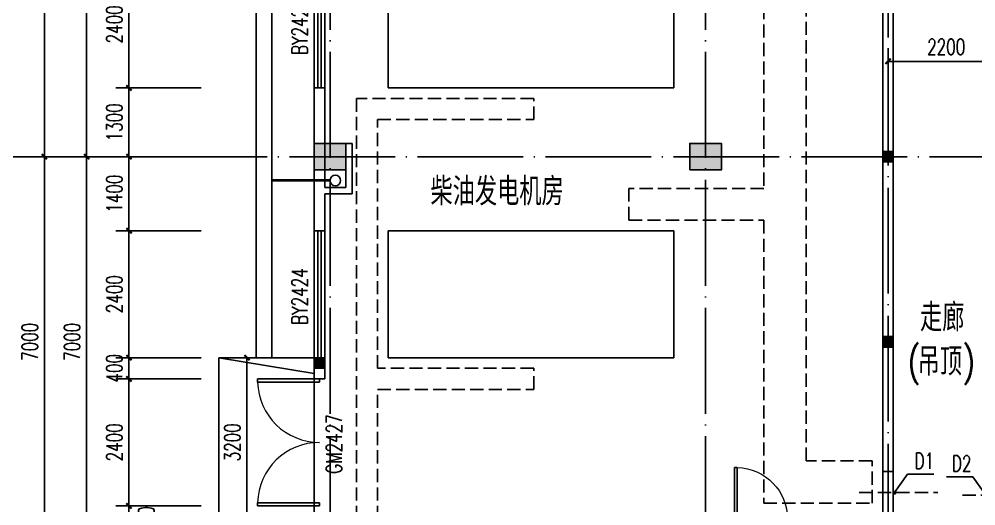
# Model space of a CAD drawing. Extents: x -59142 to 322364, y -122476 to 91021.
# Drawn here: x -39313 to -21224, y 60772 to 69972 of the extents above; entities that cross this region are included whole.
import ezdxf

# ---------------------------------------------------------------- set-up
doc = ezdxf.new("R2010")
doc.units = 0
doc.header["$LTSCALE"] = 1000
doc.header["$MEASUREMENT"] = 0
for name, pattern in [('DASH', [0.35, 0.25, -0.1]), ('DASHED', [1400, 1000, -400]), ('DOTE', [2.42, 2, -0.2, 0.02, -0.2])]:
    doc.linetypes.add(name, pattern=pattern)
for name, color, linetype in [('AXIS', 3, 'Continuous'), ('CENTRE LINE', 1, 'DOTE'), ('COLUMN', 255, 'Continuous'), ('DIM_SYMB', 3, 'Continuous'), ('DOTE', 1, 'DOTE'), ('EQUIPMENT', 171, 'Continuous'), ('GROUND', 204, 'Continuous'), ('HOLE', 6, 'Continuous'), ('PUB_DIM', 3, 'Continuous'), ('PUB_HATCH', 255, 'Continuous'), ('PUB_TEXT', 7, 'Continuous'), ('STAIR', 2, 'Continuous'), ('TEXT', 62, 'Continuous'), ('WALL', 255, 'Continuous'), ('WINDOW', 4, 'Continuous'), ('WINDOW_TEXT', 7, 'Continuous')]:
    doc.layers.add(name, color=color, linetype=linetype)
doc.styles.add('_TCH_DIM', font='SIMPLEX', dxfattribs={"bigfont": 'GBCBIG'})
doc.styles.add('_TCH_DIM_T3', font='SIMPLEX', dxfattribs={"width": 0.705882, "bigfont": 'GBCBIG'})
doc.styles.add('_TCH_WINDOW', font='SIMPLEX', dxfattribs={"bigfont": 'GBCBIG'})
doc.styles.add('HZTXT', font='geditxt.shx', dxfattribs={"width": 0.8, "bigfont": 'hztxt1.shx'})
doc.dimstyles.new('_TCH_ARCH&&100', dxfattribs={"dimtxt": 297.5, "dimasz": 100, "dimexe": 250, "dimexo": 300, "dimgap": 126.25, "dimtad": 1, "dimdec": 0, "dimzin": 0, "dimdsep": 46, "dimtxsty": '_TCH_DIM_T3', "dimblk": 'ARCHTICK', "dimcen": 0.09, "dimazin": 2, "dimtfac": 1, "dimtdec": 0, "dimtix": 1, "dimtmove": 2, "dimatfit": 3, "dimfxl": 1, "dimtolj": 1, "dimtzin": 0, "dimarcsym": 0})

# ---------------------------------------------------------------- blocks, each defined once
blk = doc.blocks.new('_FZH')
blk.add_lwpolyline([(-0.5, -0.5), (0.5, -0.5), (0.5, 0.5), (-0.5, 0.5)], close=True)
at = {"layer": 'PUB_HATCH'}
blk.add_solid([(-0.5, -0.5), (0.5, -0.5), (-0.5, 0.5), (0.5, 0.5)], dxfattribs=at)
blk = doc.blocks.new('A$C78DD753C')
at = {"layer": 'COLUMN', "xscale": 600.0000000000146, "yscale": 500, "zscale": 500}
for p in [(0, -14000), (7100, -14000)]:
    blk.add_blockref('_FZH', p, dxfattribs=at)
blk = doc.blocks.new('A$C42A87479')
at = {"layer": 'EQUIPMENT', "color": 251, "linetype": 'DASH'}
blk.add_lwpolyline([(8200, -15200), (8200, -20550), (10250, -20550), (10250, -19750), (9000, -19750), (9000, -9500), (5650, -9500), (5650, -10100), (8200, -10100), (8200, -14600), (5650, -14600), (5650, -15200), (8200, -15200)], dxfattribs=at)
blk.add_lwpolyline([(900, -23000), (4900, -23000), (4900, -22600), (900, -22600), (900, -18400), (3850, -18400), (3850, -18000), (900, -18000), (900, -13300), (3850, -13300), (3850, -12900), (500, -12900), (500, -26300), (4900, -26300), (4900, -25900), (900, -25900)], close=True, dxfattribs=at)
blk = doc.blocks.new('A$C2CBA13EF')
at = {"layer": 'GROUND'}
blk.add_circle((100, 20050), 100, dxfattribs=at)
blk = doc.blocks.new('A$C67FE3C39')
at = {"layer": 'EQUIPMENT', "lineweight": -3}
for p, q in [((800, -5400), (800, -3000)), ((800, -3000), (6200, -3000)), ((6200, -3000), (6200, -5400)), ((6200, -5400), (800, -5400)), ((800, -10500), (800, -8100)), ((800, -8100), (6200, -8100)), ((6200, -8100), (6200, -10500)), ((6200, -10500), (800, -10500)), ((1790, -15213), (1790, -13963)), ((1790, -13963), (4990, -13963)), ((4990, -13963), (4990, -15213)), ((4990, -15213), (1790, -15213)), ((4990, -15213), (2290, -15213)), ((1806, -18488), (1806, -17238)), ((1806, -17238), (5006, -17238)), ((5006, -17238), (5006, -18488)), ((5006, -18488), (1806, -18488)), ((5006, -18488), (2306, -18488))]:
    blk.add_line(p, q, dxfattribs=at)
at = {"layer": 'EQUIPMENT', "linetype": 'DASH'}
for p, q in [((3346, -15431), (3346, -13761)), ((1529, -14621), (5058, -14621)), ((3362, -18706), (3362, -17036)), ((1545, -17896), (5074, -17896))]:
    blk.add_line(p, q, dxfattribs=at)
at = {"layer": 'EQUIPMENT'}
for p, q in [((1974, -15126), (1974, -15177)), ((1999, -15126), (1999, -15177)), ((3050, -15207), (3050, -15252)), ((3050, -15207), (3050, -15252)), ((3100, -15207), (3100, -15252)), ((3316, -15208), (3316, -15213)), ((3376, -15213), (3316, -15213)), ((3321, -15213), (3321, -15258)), ((3321, -15213), (3321, -15258)), ((3371, -15213), (3371, -15258)), ((3376, -15208), (3376, -15213)), ((1990, -18401), (1990, -18452)), ((2015, -18401), (2015, -18452)), ((3066, -18483), (3066, -18528)), ((3066, -18483), (3066, -18528)), ((3116, -18483), (3116, -18528)), ((3332, -18483), (3332, -18488)), ((3392, -18488), (3332, -18488)), ((3337, -18488), (3337, -18533)), ((3337, -18488), (3337, -18533)), ((3387, -18488), (3387, -18533)), ((3392, -18483), (3392, -18488))]:
    blk.add_line(p, q, dxfattribs=at)
for centre, radius in [((1989, -14128), 24), ((1989, -14128), 20), ((3233, -14508), 5), ((3233, -14734), 5), ((1990, -15059), 7.5), ((2005, -17403), 24), ((2005, -17403), 20), ((3249, -17783), 5), ((3249, -18009), 5), ((2006, -18334), 7.5)]:
    blk.add_circle(centre, radius, dxfattribs=at)
for centre, radius, start, end in [((3346, -14621), 170, 90, 270), ((3346, -14621), 150, 90, 270), ((3346, -14461), 5, 90, 270), ((3346, -14621), 170, 270, 90), ((3346, -14461), 5, 270, 90), ((3346, -14621), 150, 270, 90), ((3346, -14781), 5, 90, 270), ((3346, -14781), 5, 270, 90), ((1987, -15177), 17.5, 135.5847, 44.4153), ((1987, -15177), 12.5, 180, 0), ((3075, -15257), 30.3, 145.4738, 34.5262), ((3075, -15257), 25.3, 170.5397, 9.4603), ((3346, -15262), 30.3, 145.4738, 34.5262), ((3346, -15262), 25.3, 170.5397, 9.4603), ((3362, -17896), 170, 90, 270), ((3362, -17896), 170, 270, 90), ((3362, -17896), 150, 90, 270), ((3362, -17736), 5, 90, 270), ((3362, -17736), 5, 270, 90), ((3362, -17896), 150, 270, 90), ((3362, -18056), 5, 90, 270), ((3362, -18056), 5, 270, 90), ((2003, -18452), 17.5, 135.5847, 44.4153), ((2003, -18452), 12.5, 180, 0), ((3091, -18532), 30.3, 145.4738, 34.5262), ((3091, -18532), 25.3, 170.5397, 9.4603), ((3362, -18537), 30.3, 145.4738, 34.5262), ((3362, -18537), 25.3, 170.5397, 9.4603)]:
    blk.add_arc(centre, radius, start, end, dxfattribs=at)
at = {"layer": 'EQUIPMENT', "linetype": 'DASHED'}
for centre, start, end in [((3346, -14621), 90, 270), ((3346, -14621), 270, 90), ((3362, -17896), 90, 270), ((3362, -17896), 270, 90)]:
    blk.add_arc(centre, 160, start, end, dxfattribs=at)
blk = doc.blocks.new('_ArchTick')
at = {"color": 0, "linetype": 'ByBlock', "const_width": 0.4}
blk.add_lwpolyline([(-0.5, -0.5), (0.5, 0.5)], dxfattribs=at)
blk = doc.blocks.new('*D943')
at = {"layer": 'Defpoints', "color": 0, "transparency": 16777216}
for p in [(-20684, 69174), (-22884, 68508), (-20684, 68508)]:
    blk.add_point(p, dxfattribs=at)
at = {"layer": 'PUB_DIM', "color": 0, "lineweight": -2, "transparency": 16777216}
for p, q in [((-22884, 68808), (-22884, 69424)), ((-20684, 68808), (-20684, 69424)), ((-22884, 69174), (-20684, 69174))]:
    blk.add_line(p, q, dxfattribs=at)
at = {"layer": 'PUB_DIM', "color": 0, "lineweight": -2, "transparency": 16777216, "xscale": 100, "yscale": 100, "zscale": 100, "rotation": 180}
blk.add_blockref('_ArchTick', (-22884, 69174), dxfattribs=at)
at = {"layer": 'PUB_DIM', "color": 0, "lineweight": -2, "transparency": 16777216, "xscale": 100, "yscale": 100, "zscale": 100}
blk.add_blockref('_ArchTick', (-20684, 69174), dxfattribs=at)
at = {"layer": 'PUB_DIM', "color": 0, "transparency": 16777216, "insert": (-21784, 69448), "char_height": 297.5, "attachment_point": 5, "style": '_TCH_DIM_T3'}
blk.add_mtext('\\A1;2200', dxfattribs=at)
blk = doc.blocks.new('*D1324')
at = {"layer": 'AXIS', "color": 0, "lineweight": -2, "transparency": 16777216}
for p, q in [((-35745, 67372), (-38286, 67372)), ((-38036, 60372), (-38036, 67372)), ((-35745, 60372), (-38286, 60372))]:
    blk.add_line(p, q, dxfattribs=at)
at = {"layer": 'Defpoints', "color": 0, "transparency": 16777216}
for p in [(-38036, 67372), (-35445, 67372), (-35445, 60372)]:
    blk.add_point(p, dxfattribs=at)
at = {"layer": 'AXIS', "color": 0, "lineweight": -2, "transparency": 16777216, "xscale": 100, "yscale": 100, "zscale": 100}
for p, rotation in [((-38036, 67372), 90), ((-38036, 60372), 270)]:
    blk.add_blockref('_ArchTick', p, dxfattribs=dict(at, rotation=rotation))
at = {"layer": 'AXIS', "color": 0, "transparency": 16777216, "insert": (-38311, 63872), "char_height": 297.5, "attachment_point": 5, "rotation": 90, "style": '_TCH_DIM_T3'}
blk.add_mtext('\\A1;7000', dxfattribs=at)
blk = doc.blocks.new('*D1325')
at = {"layer": 'AXIS', "color": 0, "lineweight": -2, "transparency": 16777216}
for p, q in [((-35745, 74372), (-38286, 74372)), ((-38036, 67372), (-38036, 74372)), ((-35745, 67372), (-38286, 67372))]:
    blk.add_line(p, q, dxfattribs=at)
at = {"layer": 'Defpoints', "color": 0, "transparency": 16777216}
for p in [(-38036, 74372), (-35445, 74372), (-35445, 67372)]:
    blk.add_point(p, dxfattribs=at)
at = {"layer": 'AXIS', "color": 0, "lineweight": -2, "transparency": 16777216, "xscale": 100, "yscale": 100, "zscale": 100}
for p, rotation in [((-38036, 74372), 90), ((-38036, 67372), 270)]:
    blk.add_blockref('_ArchTick', p, dxfattribs=dict(at, rotation=rotation))
at = {"layer": 'AXIS', "color": 0, "transparency": 16777216, "insert": (-38311, 70872), "char_height": 297.5, "attachment_point": 5, "rotation": 90, "style": '_TCH_DIM_T3'}
blk.add_mtext('\\A1;7000', dxfattribs=at)
blk = doc.blocks.new('*D1349')
at = {"layer": 'Defpoints', "color": 0, "transparency": 16777216}
for p in [(-35005, 63572), (-34426, 63572), (-34426, 60372)]:
    blk.add_point(p, dxfattribs=at)
at = {"layer": 'PUB_DIM', "color": 0, "lineweight": -2, "transparency": 16777216}
for p, q in [((-34726, 63572), (-35255, 63572)), ((-35005, 60372), (-35005, 63572)), ((-34726, 60372), (-35255, 60372))]:
    blk.add_line(p, q, dxfattribs=at)
at = {"layer": 'PUB_DIM', "color": 0, "lineweight": -2, "transparency": 16777216, "xscale": 100, "yscale": 100, "zscale": 100}
for p, rotation in [((-35005, 63572), 90), ((-35005, 60372), 270)]:
    blk.add_blockref('_ArchTick', p, dxfattribs=dict(at, rotation=rotation))
at = {"layer": 'PUB_DIM', "color": 0, "transparency": 16777216, "insert": (-35280, 61972), "char_height": 297.5, "attachment_point": 5, "rotation": 90, "style": '_TCH_DIM_T3'}
blk.add_mtext('\\A1;3200', dxfattribs=at)
blk = doc.blocks.new('*D1424')
at = {"layer": 'AXIS', "color": 0, "lineweight": -2, "transparency": 16777216}
for p, q in [((-35870, 60772), (-37486, 60772)), ((-37236, 60372), (-37236, 60772)), ((-35870, 60372), (-37486, 60372))]:
    blk.add_line(p, q, dxfattribs=at)
at = {"layer": 'Defpoints', "color": 0, "transparency": 16777216}
for p in [(-37236, 60772), (-35570, 60772), (-35570, 60372)]:
    blk.add_point(p, dxfattribs=at)
at = {"layer": 'AXIS', "color": 0, "lineweight": -2, "transparency": 16777216, "xscale": 100, "yscale": 100, "zscale": 100}
for p, rotation in [((-37236, 60772), 90), ((-37236, 60372), 270)]:
    blk.add_blockref('_ArchTick', p, dxfattribs=dict(at, rotation=rotation))
at = {"layer": 'AXIS', "color": 0, "transparency": 16777216, "insert": (-36910, 60497), "char_height": 297.5, "attachment_point": 5, "rotation": 90, "style": '_TCH_DIM_T3'}
blk.add_mtext('\\A1;400', dxfattribs=at)
blk = doc.blocks.new('*D1425')
at = {"layer": 'AXIS', "color": 0, "lineweight": -2, "transparency": 16777216}
for p, q in [((-35870, 63172), (-37486, 63172)), ((-37236, 60772), (-37236, 63172)), ((-35870, 60772), (-37486, 60772))]:
    blk.add_line(p, q, dxfattribs=at)
at = {"layer": 'Defpoints', "color": 0, "transparency": 16777216}
for p in [(-37236, 63172), (-35570, 63172), (-35570, 60772)]:
    blk.add_point(p, dxfattribs=at)
at = {"layer": 'AXIS', "color": 0, "lineweight": -2, "transparency": 16777216, "xscale": 100, "yscale": 100, "zscale": 100}
for p, rotation in [((-37236, 63172), 90), ((-37236, 60772), 270)]:
    blk.add_blockref('_ArchTick', p, dxfattribs=dict(at, rotation=rotation))
at = {"layer": 'AXIS', "color": 0, "transparency": 16777216, "insert": (-37511, 61972), "char_height": 297.5, "attachment_point": 5, "rotation": 90, "style": '_TCH_DIM_T3'}
blk.add_mtext('\\A1;2400', dxfattribs=at)
blk = doc.blocks.new('*D1426')
at = {"layer": 'AXIS', "color": 0, "lineweight": -2, "transparency": 16777216}
for p, q in [((-35870, 63572), (-37486, 63572)), ((-37236, 63572), (-37236, 63672)), ((-37236, 63172), (-37236, 63572)), ((-35870, 63172), (-37486, 63172)), ((-37236, 63172), (-37236, 63072))]:
    blk.add_line(p, q, dxfattribs=at)
at = {"layer": 'Defpoints', "color": 0, "transparency": 16777216}
for p in [(-37236, 63572), (-35570, 63572), (-35570, 63172)]:
    blk.add_point(p, dxfattribs=at)
at = {"layer": 'AXIS', "color": 0, "lineweight": -2, "transparency": 16777216, "xscale": 100, "yscale": 100, "zscale": 100}
for p, rotation in [((-37236, 63572), 270), ((-37236, 63172), 90)]:
    blk.add_blockref('_ArchTick', p, dxfattribs=dict(at, rotation=rotation))
at = {"layer": 'AXIS', "color": 0, "transparency": 16777216, "insert": (-37511, 63372), "char_height": 297.5, "attachment_point": 5, "rotation": 90, "style": '_TCH_DIM_T3'}
blk.add_mtext('\\A1;400', dxfattribs=at)
blk = doc.blocks.new('*D1427')
at = {"layer": 'AXIS', "color": 0, "lineweight": -2, "transparency": 16777216}
for p, q in [((-35870, 65972), (-37486, 65972)), ((-37236, 63572), (-37236, 65972)), ((-35870, 63572), (-37486, 63572))]:
    blk.add_line(p, q, dxfattribs=at)
at = {"layer": 'Defpoints', "color": 0, "transparency": 16777216}
for p in [(-37236, 65972), (-35570, 65972), (-35570, 63572)]:
    blk.add_point(p, dxfattribs=at)
at = {"layer": 'AXIS', "color": 0, "lineweight": -2, "transparency": 16777216, "xscale": 100, "yscale": 100, "zscale": 100}
for p, rotation in [((-37236, 65972), 90), ((-37236, 63572), 270)]:
    blk.add_blockref('_ArchTick', p, dxfattribs=dict(at, rotation=rotation))
at = {"layer": 'AXIS', "color": 0, "transparency": 16777216, "insert": (-37511, 64772), "char_height": 297.5, "attachment_point": 5, "rotation": 90, "style": '_TCH_DIM_T3'}
blk.add_mtext('\\A1;2400', dxfattribs=at)
blk = doc.blocks.new('*D1428')
at = {"layer": 'AXIS', "color": 0, "lineweight": -2, "transparency": 16777216}
for p, q in [((-35870, 67372), (-37486, 67372)), ((-37236, 65972), (-37236, 67372)), ((-35870, 65972), (-37486, 65972))]:
    blk.add_line(p, q, dxfattribs=at)
at = {"layer": 'Defpoints', "color": 0, "transparency": 16777216}
for p in [(-37236, 67372), (-35570, 67372), (-35570, 65972)]:
    blk.add_point(p, dxfattribs=at)
at = {"layer": 'AXIS', "color": 0, "lineweight": -2, "transparency": 16777216, "xscale": 100, "yscale": 100, "zscale": 100}
for p, rotation in [((-37236, 67372), 90), ((-37236, 65972), 270)]:
    blk.add_blockref('_ArchTick', p, dxfattribs=dict(at, rotation=rotation))
at = {"layer": 'AXIS', "color": 0, "transparency": 16777216, "insert": (-37511, 66672), "char_height": 297.5, "attachment_point": 5, "rotation": 90, "style": '_TCH_DIM_T3'}
blk.add_mtext('\\A1;1400', dxfattribs=at)
blk = doc.blocks.new('*D1429')
at = {"layer": 'AXIS', "color": 0, "lineweight": -2, "transparency": 16777216}
for p, q in [((-35870, 68672), (-37486, 68672)), ((-37236, 67372), (-37236, 68672)), ((-35870, 67372), (-37486, 67372))]:
    blk.add_line(p, q, dxfattribs=at)
at = {"layer": 'Defpoints', "color": 0, "transparency": 16777216}
for p in [(-37236, 68672), (-35570, 68672), (-35570, 67372)]:
    blk.add_point(p, dxfattribs=at)
at = {"layer": 'AXIS', "color": 0, "lineweight": -2, "transparency": 16777216, "xscale": 100, "yscale": 100, "zscale": 100}
for p, rotation in [((-37236, 68672), 90), ((-37236, 67372), 270)]:
    blk.add_blockref('_ArchTick', p, dxfattribs=dict(at, rotation=rotation))
at = {"layer": 'AXIS', "color": 0, "transparency": 16777216, "insert": (-37511, 68022), "char_height": 297.5, "attachment_point": 5, "rotation": 90, "style": '_TCH_DIM_T3'}
blk.add_mtext('\\A1;1300', dxfattribs=at)
blk = doc.blocks.new('*D1430')
at = {"layer": 'AXIS', "color": 0, "lineweight": -2, "transparency": 16777216}
for p, q in [((-35870, 71072), (-37486, 71072)), ((-37236, 68672), (-37236, 71072)), ((-35870, 68672), (-37486, 68672))]:
    blk.add_line(p, q, dxfattribs=at)
at = {"layer": 'Defpoints', "color": 0, "transparency": 16777216}
for p in [(-37236, 71072), (-35570, 71072), (-35570, 68672)]:
    blk.add_point(p, dxfattribs=at)
at = {"layer": 'AXIS', "color": 0, "lineweight": -2, "transparency": 16777216, "xscale": 100, "yscale": 100, "zscale": 100}
for p, rotation in [((-37236, 71072), 90), ((-37236, 68672), 270)]:
    blk.add_blockref('_ArchTick', p, dxfattribs=dict(at, rotation=rotation))
at = {"layer": 'AXIS', "color": 0, "transparency": 16777216, "insert": (-37511, 69872), "char_height": 297.5, "attachment_point": 5, "rotation": 90, "style": '_TCH_DIM_T3'}
blk.add_mtext('\\A1;2400', dxfattribs=at)
blk = doc.blocks.new('*D1584')
at = {"layer": 'AXIS', "color": 0, "lineweight": -2, "transparency": 16777216}
for p, q in [((-36545, 67372), (-39086, 67372)), ((-38836, 60372), (-38836, 67372)), ((-36545, 60372), (-39086, 60372))]:
    blk.add_line(p, q, dxfattribs=at)
at = {"layer": 'Defpoints', "color": 0, "transparency": 16777216}
for p in [(-38836, 67372), (-36245, 67372), (-36245, 60372)]:
    blk.add_point(p, dxfattribs=at)
at = {"layer": 'AXIS', "color": 0, "lineweight": -2, "transparency": 16777216, "xscale": 100, "yscale": 100, "zscale": 100}
for p, rotation in [((-38836, 67372), 90), ((-38836, 60372), 270)]:
    blk.add_blockref('_ArchTick', p, dxfattribs=dict(at, rotation=rotation))
at = {"layer": 'AXIS', "color": 0, "transparency": 16777216, "insert": (-39111, 63872), "char_height": 297.5, "attachment_point": 5, "rotation": 90, "style": '_TCH_DIM_T3'}
blk.add_mtext('\\A1;7000', dxfattribs=at)
blk = doc.blocks.new('*D1585')
at = {"layer": 'AXIS', "color": 0, "lineweight": -2, "transparency": 16777216}
for p, q in [((-36545, 74372), (-39086, 74372)), ((-38836, 67372), (-38836, 74372)), ((-36545, 67372), (-39086, 67372))]:
    blk.add_line(p, q, dxfattribs=at)
at = {"layer": 'Defpoints', "color": 0, "transparency": 16777216}
for p in [(-38836, 74372), (-36245, 74372), (-36245, 67372)]:
    blk.add_point(p, dxfattribs=at)
at = {"layer": 'AXIS', "color": 0, "lineweight": -2, "transparency": 16777216, "xscale": 100, "yscale": 100, "zscale": 100}
for p, rotation in [((-38836, 74372), 90), ((-38836, 67372), 270)]:
    blk.add_blockref('_ArchTick', p, dxfattribs=dict(at, rotation=rotation))
at = {"layer": 'AXIS', "color": 0, "transparency": 16777216, "insert": (-39111, 70872), "char_height": 297.5, "attachment_point": 5, "rotation": 90, "style": '_TCH_DIM_T3'}
blk.add_mtext('\\A1;7000', dxfattribs=at)
blk = doc.blocks.new('*D1587')
at = {"layer": 'AXIS', "color": 0, "lineweight": -2, "transparency": 16777216}
for p, q in [((-36636, 81372), (-39886, 81372)), ((-39636, 26872), (-39636, 81372)), ((-36636, 26872), (-39886, 26872))]:
    blk.add_line(p, q, dxfattribs=at)
at = {"layer": 'Defpoints', "color": 0, "transparency": 16777216}
for p in [(-39636, 81372), (-36336, 81372), (-36336, 26872)]:
    blk.add_point(p, dxfattribs=at)
at = {"layer": 'AXIS', "color": 0, "lineweight": -2, "transparency": 16777216, "xscale": 100, "yscale": 100, "zscale": 100}
for p, rotation in [((-39636, 81372), 90), ((-39636, 26872), 270)]:
    blk.add_blockref('_ArchTick', p, dxfattribs=dict(at, rotation=rotation))
at = {"layer": 'AXIS', "color": 0, "transparency": 16777216, "insert": (-39911, 54122), "char_height": 297.5, "attachment_point": 5, "rotation": 90, "style": '_TCH_DIM_T3'}
blk.add_mtext('\\A1;54500', dxfattribs=at)
blk = doc.blocks.new('$DorLib2D$00000002')
for p, q in [((-0.5, 0), (-0.5, 0.4875)), ((-0.475, 0.4875), (-0.5, 0.4875)), ((-0.475, 0), (-0.475, 0.4875)), ((0.475, 0), (0.475, 0.4875)), ((0.475, 0.4875), (0.5, 0.4875)), ((0.5, 0), (0.5, 0.4875)), ((-0.5, 0), (-0.475, 0)), ((0.5, 0), (0.475, 0))]:
    blk.add_line(p, q)
at = {"lineweight": 13}
for centre, start, end in [((-0.4875, 0), 0, 88.53072), ((0.4875, 0), 91.46928, 180)]:
    blk.add_arc(centre, 0.4875, start, end, dxfattribs=at)
blk = doc.blocks.new('$DorLib2D$00000001')
for p, q in [((0.45, 0.975), (0.5, 0.975)), ((0.45, 0), (0.45, 0.975)), ((0.5, 0), (0.5, 0.975)), ((0.5, 0), (0.45, 0))]:
    blk.add_line(p, q)
at = {"lineweight": 13}
blk.add_arc((0.475, 0), 0.975, 91.4693, 180, dxfattribs=at)
blk = doc.blocks.new('$TCHSYS$WIN2D')
for p, q in [((-0.5, 0.5), (0.5, 0.5)), ((0.5, 0.1667), (-0.5, 0.1667)), ((0.5, -0.1667), (-0.5, -0.1667)), ((-0.5, -0.5), (0.5, -0.5))]:
    blk.add_line(p, q)

msp = doc.modelspace()

# ---------------------------------------------------------------- hatches: boundary and pattern name
at = {"layer": 'PUB_HATCH'}
for points in [[(-22984.3, 67472.1), (-22984.3, 67272.1), (-22784.3, 67272.1), (-22784.3, 67472.1)], [(-22984.3, 63972.1), (-22984.3, 63772.1), (-22784.3, 63772.1), (-22784.3, 63972.1)], [(-33534.3, 63372.1), (-33534.3, 63572.1), (-33734.3, 63572.1), (-33734.3, 63372.1)]]:
    msp.add_hatch(color=256, dxfattribs=at).paths.add_polyline_path(points)

# ---------------------------------------------------------------- linework, layer by layer
at = {"layer": 'AXIS'}
msp.add_line((-37143.5, 67372.1), (-40367, 67372.1), dxfattribs=at)
at = {"layer": 'CENTRE LINE'}
msp.add_lwpolyline([(-22884.3, 43003.5), (-22884.3, 74372.1)], dxfattribs=at)
at = {"layer": 'COLUMN'}
for p, q in [((-22984.3, 67472.1), (-22984.3, 67272.1)), ((-22784.3, 67472.1), (-22984.3, 67472.1)), ((-22784.3, 67272.1), (-22784.3, 67472.1)), ((-22984.3, 67272.1), (-22784.3, 67272.1)), ((-22984.3, 63972.1), (-22984.3, 63772.1)), ((-22784.3, 63972.1), (-22984.3, 63972.1)), ((-22784.3, 63772.1), (-22784.3, 63972.1)), ((-22984.3, 63772.1), (-22784.3, 63772.1)), ((-33534.3, 63572.1), (-33734.3, 63572.1)), ((-33734.3, 63572.1), (-33734.3, 63372.1)), ((-33534.3, 63372.1), (-33534.3, 63572.1)), ((-33734.3, 63372.1), (-33534.3, 63372.1))]:
    msp.add_line(p, q, dxfattribs=at)
at = {"layer": 'DIM_SYMB'}
msp.add_lwpolyline([(-34685, 65573, 0, 0, 0), (-34685, 66456, 80, 0, 0), (-34685, 66756, 0, 0, 0)], format="xyseb", dxfattribs=at)
at = {"layer": 'DOTE'}
msp.add_line((-36622.7, 67372.1), (-7716.7, 67372.1), dxfattribs=at)
for points in [[(-33434.3, 21372.1), (-33434.3, 83205.2)], [(-26334.3, 21372.1), (-26334.3, 83205.2)]]:
    msp.add_lwpolyline(points, dxfattribs=at)
at = {"layer": 'GROUND'}
msp.add_line((-34534.3, 71172.1), (-34534.3, 63572.1), dxfattribs=at)
msp.add_lwpolyline([(-34834.3, 71172.1), (-34834.3, 63572.1)], dxfattribs=at)
at = {"layer": 'GROUND', "linetype": 'DASH', "const_width": 50}
msp.add_lwpolyline([(-33434.3, 66922.1), (-34534.3, 66922.1)], dxfattribs=at)
at = {"layer": 'HOLE'}
for p, q in [((-22784.3, 61422.1), (-22984.3, 61422.1)), ((-22764.3, 61022.1), (-22516.5, 61369)), ((-22516.5, 61369), (-22017, 61369)), ((-21282, 61319), (-21781.5, 61319)), ((-21034.3, 60972.1), (-21282, 61319))]:
    msp.add_line(p, q, dxfattribs=at)
at = {"layer": 'HOLE', "linetype": 'DASH'}
for p, q in [((-23427.5, 61022.1), (-21944.5, 61022.1)), ((-21477.5, 60972.1), (-19505.5, 60972.1))]:
    msp.add_line(p, q, dxfattribs=at)
at = {"layer": 'HOLE', "const_width": 40}
msp.add_lwpolyline([(-22775.9, 61005.8, 1), (-22752.6, 61038.3, 1)], format="xyb", close=True, dxfattribs=at)
at = {"layer": 'STAIR'}
for p, q in [((-35534.3, 63572.1), (-35534.3, 57622.1)), ((-35534.3, 63572.1), (-33734.3, 63572.1)), ((-33734.3, 63272.1), (-35534.3, 63572.1)), ((-33734.3, 63572.1), (-33734.3, 57622.1))]:
    msp.add_line(p, q, dxfattribs=at)
at = {"layer": 'WALL'}
for p, q in [((-22984.3, 60622.1), (-22984.3, 74122.1)), ((-22784.3, 60522.1), (-22784.3, 74122.1)), ((-33534.3, 68672.1), (-33734.3, 68672.1)), ((-33734.3, 68672.1), (-33734.3, 66732.1)), ((-33534.3, 66792.1), (-33534.3, 68672.1)), ((-33134.3, 66792.1), (-33134.3, 67622.1)), ((-33134.3, 67622.1), (-33014.3, 67622.1)), ((-33014.3, 66672.1), (-33014.3, 67622.1)), ((-33534.3, 66792.1), (-33134.3, 66792.1)), ((-33734.3, 66732.1), (-33734.3, 65972.1)), ((-33534.3, 66672.1), (-33014.3, 66672.1)), ((-33534.3, 65972.1), (-33534.3, 66672.1)), ((-33734.3, 65972.1), (-33534.3, 65972.1)), ((-33734.3, 63572.1), (-33734.3, 63172.1)), ((-33534.3, 63572.1), (-33734.3, 63572.1)), ((-33534.3, 63172.1), (-33534.3, 63572.1)), ((-33734.3, 63172.1), (-33534.3, 63172.1))]:
    msp.add_line(p, q, dxfattribs=at)
at = {"layer": 'WINDOW'}
msp.add_line((-33734.3, 63172.1), (-33734.3, 60772.1), dxfattribs=at)

# ---------------------------------------------------------------- block references
at = {"layer": 'COLUMN'}
msp.add_blockref('A$C78DD753C', (-33434.3, 81372.1), dxfattribs=at)
at = {"layer": 'EQUIPMENT'}
for name, p in [('A$C42A87479', (-33434.3, 81372.1)), ('A$C67FE3C39', (-33134.3, 74072.1))]:
    msp.add_blockref(name, p, dxfattribs=at)
at = {"layer": 'GROUND'}
msp.add_blockref('A$C2CBA13EF', (-33434.3, 46872.1), dxfattribs=at)
at = {"layer": 'WINDOW'}
ref = msp.add_blockref('$TCHSYS$WIN2D', (-33634.3, 69872.1), dxfattribs=dict(at, xscale=-2400, yscale=200, zscale=-2400, rotation=270))
ref.add_attrib('A', 'BY2424', (-33860.5, 69292.1), dxfattribs={"layer": 'WINDOW_TEXT', "height": 297.5, "rotation": 90, "style": '_TCH_WINDOW', "width": 0.705882})
ref = msp.add_blockref('$TCHSYS$WIN2D', (-33634.3, 64772.1), dxfattribs=dict(at, xscale=-2400, yscale=200, zscale=-2400, rotation=270))
ref.add_attrib('A', 'BY2424', (-33860.5, 64192.1), dxfattribs={"layer": 'WINDOW_TEXT', "height": 297.5, "rotation": 90, "style": '_TCH_WINDOW', "width": 0.705882})
ref = msp.add_blockref('$DorLib2D$00000002', (-33634.3, 61972.1), dxfattribs=dict(at, xscale=-2400, yscale=-2400, zscale=-2400, rotation=270))
ref.add_attrib('A', 'GM2427', (-33210.5, 61377.1), dxfattribs={"layer": 'WINDOW_TEXT', "height": 297.5, "rotation": 90, "style": '_TCH_WINDOW', "width": 0.705882})
ref = msp.add_blockref('$DorLib2D$00000001', (-25284.3, 60522.1), dxfattribs=dict(at, xscale=1000, yscale=-1000, zscale=1000, rotation=180))
ref.add_attrib('A', 'FM1024', (-25849.3, 59998.3), dxfattribs={"layer": 'WINDOW_TEXT', "height": 297.5, "style": '_TCH_WINDOW', "width": 0.705882})

# ---------------------------------------------------------------- texts
at = {"layer": 'PUB_TEXT', "style": '_TCH_DIM', "width": 0.705882}
for s, p in [('D1', (-22382, 61474)), ('D2', (-21676.5, 61424))]:
    msp.add_text(s, height=297.5, dxfattribs=at).set_placement(p)
at = {"layer": 'TEXT', "style": 'HZTXT', "width": 0.8}
for s, p in [('柴油发电机房', (-31535.8, 66450.5)), ('走廊', (-22279.5, 64068.8)), ('(', (-22521, 63235.1)), (')', (-21485, 63235.1)), ('吊顶', (-22325, 63235.1))]:
    msp.add_text(s, height=525, dxfattribs=at).set_placement(p)

# ---------------------------------------------------------------- dimensions: what is measured, and where the dimension line sits
at = {"layer": 'AXIS'}
for p1, p2, distance, picture, middle in [((-36336.2, 26872.1), (-36336.2, 81372.1), 3300, '*D1587', (-39911.2, 54122.1)), ((-36245, 67372.1), (-36245, 74372.1), 2591.2, '*D1585', (-39111.2, 70872.1)), ((-35445, 67372.1), (-35445, 74372.1), 2591.2, '*D1325', (-38311.2, 70872.1)), ((-35570.5, 68672.1), (-35570.5, 71072.1), 1665.7, '*D1430', (-37511.2, 69872.1)), ((-35570.5, 67372.1), (-35570.5, 68672.1), 1665.7, '*D1429', (-37511.2, 68022.1)), ((-36245, 60372.1), (-36245, 67372.1), 2591.2, '*D1584', (-39111.2, 63872.1)), ((-35445, 60372.1), (-35445, 67372.1), 2591.2, '*D1324', (-38311.2, 63872.1)), ((-35570.5, 65972.1), (-35570.5, 67372.1), 1665.7, '*D1428', (-37511.2, 66672.1)), ((-35570.5, 63572.1), (-35570.5, 65972.1), 1665.7, '*D1427', (-37511.2, 64772.1)), ((-35570.5, 63172.1), (-35570.5, 63572.1), 1665.7, '*D1426', (-37511.2, 63372.1)), ((-35570.5, 60772.1), (-35570.5, 63172.1), 1665.7, '*D1425', (-37511.2, 61972.1))]:
    dim = msp.add_aligned_dim(p1=p1, p2=p2, distance=distance, dimstyle='_TCH_ARCH&&100', dxfattribs=at)
    dim.commit()
    dim.dimension.update_dxf_attribs({"geometry": picture, "text_midpoint": middle})
dim = msp.add_linear_dim(base=(-37236.2, 60772.1), p1=(-35570.5, 60372.1), p2=(-35570.5, 60772.1), angle=90, dimstyle='_TCH_ARCH&&100', dxfattribs=at)
dim.commit()
dim.dimension.update_dxf_attribs({"geometry": '*D1424', "text_midpoint": (-36910, 60497.1), "dimtype": 129})
at = {"layer": 'PUB_DIM'}
for p1, p2, distance, picture, middle in [((-22884.3, 68508.5), (-20684.3, 68508.5), 665, '*D943', (-21784.3, 69448.5)), ((-34426, 60372.1), (-34426, 63572.1), 579, '*D1349', (-35280, 61972.1))]:
    dim = msp.add_aligned_dim(p1=p1, p2=p2, distance=distance, dimstyle='_TCH_ARCH&&100', dxfattribs=at)
    dim.commit()
    dim.dimension.update_dxf_attribs({"geometry": picture, "text_midpoint": middle})

doc.saveas('drawing.dxf')
